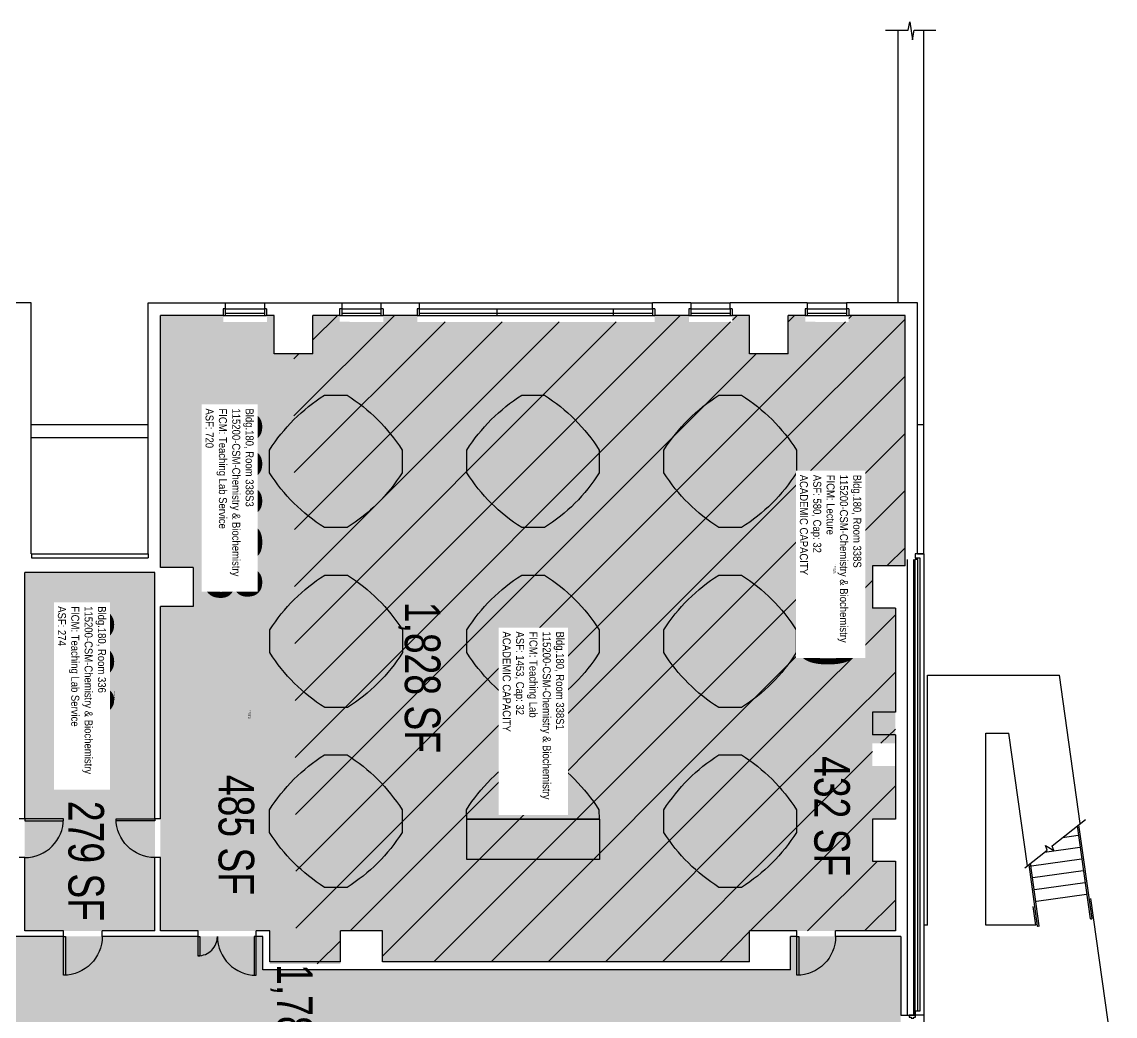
# Model space of a CAD drawing. Header units: inches. Extents: x 69211883 to 69217823, y 27675792 to 27679222.
# Drawn here: x 69216782 to 69217797, y 27678268 to 27679191 of the extents above; entities that cross this region are included whole.
import ezdxf
from ezdxf.enums import TextEntityAlignment as Align

# ---------------------------------------------------------------- set-up
doc = ezdxf.new("R2010")
doc.units = ezdxf.units.IN
doc.header["$LTSCALE"] = 0.25
doc.header["$MEASUREMENT"] = 0
doc.layers.get('0').update_dxf_attribs({"linetype": 'CONTINUOUS'})
for name, color, linetype in [('A-DOOR', 2, 'CONTINUOUS'), ('A-FLOR', 3, 'CONTINUOUS'), ('A-FURN', 3, 'CONTINUOUS'), ('A-GLAZ', 1, 'CONTINUOUS'), ('A-IDEN-RNUM', 7, 'CONTINUOUS'), ('A-IDEN-SNUM', 4, 'CONTINUOUS'), ('A-IDEN-VNUM', 4, 'CONTINUOUS'), ('A-ROOF', 2, 'CONTINUOUS'), ('A-WALL', 5, 'CONTINUOUS'), ('AREA-TEXT', 3, 'CONTINUOUS'), ('Rooms-Capacity', 4, 'CONTINUOUS'), ('Rooms-Category-Color', 7, 'CONTINUOUS'), ('Rooms-College-Color', 7, 'CONTINUOUS'), ('Rooms-Department-Color', 7, 'CONTINUOUS'), ('Rooms-Division-Color', 7, 'CONTINUOUS'), ('Rooms-Information', 7, 'CONTINUOUS')]:
    doc.layers.add(name, color=color, linetype=linetype)
doc.styles.add('CP_AREA', font='arial.ttf', dxfattribs={"height": 15})
doc.styles.add('CP_ROOMSNUMBER', font='arial.ttf', dxfattribs={"height": 1})
doc.styles.add('CP_ROOMVNUMBER', font='arial.ttf', dxfattribs={"width": 0.85, "height": 0.075})
pattern_1 = [(45, (0, 0), (-26.516504294, 26.516504294), [])]

# ---------------------------------------------------------------- blocks, each defined once
blk = doc.blocks.new('Z08D36')
at = {"linetype": 'Continuous', "lineweight": -3}
blk.add_lwpolyline([(-18, 0), (-16.25, 0), (-16.25, 36), (-18, 36)], close=True, dxfattribs=at)
blk.add_arc((-18, 0), 36, 0, 90)

msp = doc.modelspace()

# ---------------------------------------------------------------- hatches: boundary and pattern name
at = {"layer": 'Rooms-Capacity'}
h = msp.add_hatch(dxfattribs=at)
h.set_pattern_fill('ANSI31', color=256, scale=300, style=0)
h.set_pattern_definition(pattern_1)
h.paths.add_polyline_path([(69217036.6, 27678316.3), (69217077.7, 27678316.3), (69217077.7, 27678347), (69217116.7, 27678347), (69217116.7, 27678318.3), (69217457.2, 27678318.3), (69217457.2, 27678347), (69217496.6, 27678347), (69217468.7, 27678882.5), (69217457.2, 27678882.5), (69217457.2, 27678918.2), (69217441.4, 27678918.2), (69217441.4, 27678912.1), (69217401, 27678912.1), (69217401, 27678918.2), (69217369.4, 27678918.2), (69217369.4, 27678912.1), (69217149, 27678912.1), (69217149, 27678918.2), (69217117.4, 27678918.2), (69217117.4, 27678912.1), (69217077, 27678912.2), (69217077, 27678918.2), (69217052.2, 27678918.2), (69217052.2, 27678882.5), (69217034.4, 27678882.5)])
h = msp.add_hatch(dxfattribs=at)
h.set_pattern_fill('ANSI31', color=256, scale=300, style=0)
h.set_pattern_definition(pattern_1)
h.paths.add_polyline_path([(69217496.6, 27678347), (69217592.6, 27678347), (69217592.6, 27678411.8), (69217571.3, 27678411.8), (69217571.3, 27678450.8), (69217592.7, 27678450.8), (69217592.7, 27678499.9), (69217571.3, 27678499.9), (69217571.3, 27678521.1), (69217592.6, 27678521.1), (69217592.6, 27678646.6), (69217571.3, 27678646.6), (69217571.3, 27678685.6), (69217601.7, 27678685.6), (69217601.7, 27678918.2), (69217549.4, 27678918.2), (69217549.4, 27678912.1), (69217509, 27678912.2), (69217509, 27678918.2), (69217493.2, 27678918.2), (69217493.2, 27678882.5), (69217468.7, 27678882.5)])
at = {"layer": 'Rooms-Category-Color', "true_color": 0xe3f498}
for points in [[(69217034.4, 27678882.5), (69217016.2, 27678882.5), (69217016.2, 27678918.2), (69217009.7, 27678918.2), (69217009.7, 27678912.1), (69216969, 27678912.1), (69216969, 27678918.2), (69216910.8, 27678918.2), (69216910.8, 27678684.1), (69216941.2, 27678684.1), (69216941.2, 27678648.1), (69216910.8, 27678648.1), (69216910.8, 27678347), (69217012.1, 27678347), (69217012.1, 27678316.3), (69217036.6, 27678316.3)], [(69217036.6, 27678316.3), (69217077.7, 27678316.3), (69217077.7, 27678347), (69217116.7, 27678347), (69217116.7, 27678318.3), (69217457.2, 27678318.3), (69217457.2, 27678347), (69217496.6, 27678347), (69217468.7, 27678882.5), (69217457.2, 27678882.5), (69217457.2, 27678918.2), (69217441.4, 27678918.2), (69217441.4, 27678912.1), (69217401, 27678912.1), (69217401, 27678918.2), (69217369.4, 27678918.2), (69217369.4, 27678912.1), (69217149, 27678912.1), (69217149, 27678918.2), (69217117.4, 27678918.2), (69217117.4, 27678912.1), (69217077, 27678912.2), (69217077, 27678918.2), (69217052.2, 27678918.2), (69217052.2, 27678882.5), (69217034.4, 27678882.5)], [(69216784.8, 27678679.6), (69216905.6, 27678679.6), (69216905.6, 27678347), (69216784.8, 27678347)]]:
    msp.add_hatch(color=61, dxfattribs=at).paths.add_polyline_path(points)
at = {"layer": 'Rooms-Category-Color', "true_color": 0xffff64}
msp.add_hatch(color=51, dxfattribs=at).paths.add_polyline_path([(69217496.6, 27678347), (69217592.6, 27678347), (69217592.6, 27678411.8), (69217571.3, 27678411.8), (69217571.3, 27678450.8), (69217592.7, 27678450.8), (69217592.7, 27678499.9), (69217571.3, 27678499.9), (69217571.3, 27678521.1), (69217592.6, 27678521.1), (69217592.6, 27678646.6), (69217571.3, 27678646.6), (69217571.3, 27678685.6), (69217601.7, 27678685.6), (69217601.7, 27678918.2), (69217549.4, 27678918.2), (69217549.4, 27678912.1), (69217509, 27678912.2), (69217509, 27678918.2), (69217493.2, 27678918.2), (69217493.2, 27678882.5), (69217468.7, 27678882.5)])
at = {"layer": 'Rooms-Category-Color', "true_color": 0xadadad}
msp.add_hatch(color=253, dxfattribs=at).paths.add_polyline_path([(69217597.6, 27678341.8), (69217495.2, 27678341.8), (69217495.2, 27678311), (69217005.6, 27678311), (69217005.6, 27678341.8), (69216738.7, 27678341.8), (69216738.7, 27678311), (69216699.7, 27678311), (69216699.7, 27678341.8), (69216611.7, 27678341.8), (69216611.7, 27678311), (69216179.8, 27678311), (69216179.8, 27678341.8), (69216091.8, 27678341.8), (69216091.8, 27678311), (69215945.2, 27678311), (69215945.2, 27678341.8), (69215857.2, 27678341.8), (69215857.2, 27678311), (69215567.2, 27678311), (69215567.2, 27678341.8), (69215461.8, 27678341.8), (69215461.8, 27678314.5), (69215455.3, 27678314.5), (69215455.3, 27678316.1), (69215406, 27678316.1), (69215406, 27678311), (69215315.2, 27678311), (69215315.2, 27678215), (69215351.2, 27678215), (69215351.2, 27678197), (69215400.8, 27678197), (69215400.8, 27678215), (69215406, 27678215), (69215406, 27678209.9), (69215455.3, 27678209.9), (69215455.3, 27678211.5), (69215462.4, 27678211.5), (69215462.4, 27678215), (69215981.2, 27678215), (69215981.2, 27678185), (69216065.2, 27678184.3), (69216071.2, 27678215), (69216595.8, 27678215), (69216595.8, 27678184.3), (69216699.2, 27678184.3), (69216699.2, 27678215), (69216989.2, 27678215), (69216989.2, 27678184.3), (69217079.2, 27678184.3), (69217079.2, 27678215), (69217115.2, 27678215), (69217115.2, 27678184.3), (69217143.2, 27678184.3), (69217203.2, 27678184.3), (69217203.2, 27678215), (69217493.2, 27678215), (69217493.2, 27678184.3), (69217571.3, 27678184.3), (69217571.3, 27678215), (69217597.6, 27678215)])
at = {"layer": 'Rooms-College-Color', "true_color": 0xffe090}
for points in [[(69217034.4, 27678882.5), (69217016.2, 27678882.5), (69217016.2, 27678918.2), (69217009.7, 27678918.2), (69217009.7, 27678912.1), (69216969, 27678912.1), (69216969, 27678918.2), (69216910.8, 27678918.2), (69216910.8, 27678684.1), (69216941.2, 27678684.1), (69216941.2, 27678648.1), (69216910.8, 27678648.1), (69216910.8, 27678347), (69217012.1, 27678347), (69217012.1, 27678316.3), (69217036.6, 27678316.3)], [(69217036.6, 27678316.3), (69217077.7, 27678316.3), (69217077.7, 27678347), (69217116.7, 27678347), (69217116.7, 27678318.3), (69217457.2, 27678318.3), (69217457.2, 27678347), (69217496.6, 27678347), (69217468.7, 27678882.5), (69217457.2, 27678882.5), (69217457.2, 27678918.2), (69217441.4, 27678918.2), (69217441.4, 27678912.1), (69217401, 27678912.1), (69217401, 27678918.2), (69217369.4, 27678918.2), (69217369.4, 27678912.1), (69217149, 27678912.1), (69217149, 27678918.2), (69217117.4, 27678918.2), (69217117.4, 27678912.1), (69217077, 27678912.2), (69217077, 27678918.2), (69217052.2, 27678918.2), (69217052.2, 27678882.5), (69217034.4, 27678882.5)], [(69216784.8, 27678679.6), (69216905.6, 27678679.6), (69216905.6, 27678347), (69216784.8, 27678347)]]:
    msp.add_hatch(color=41, dxfattribs=at).paths.add_polyline_path(points)
at = {"layer": 'Rooms-College-Color', "true_color": 0xffff64}
msp.add_hatch(color=51, dxfattribs=at).paths.add_polyline_path([(69217496.6, 27678347), (69217592.6, 27678347), (69217592.6, 27678411.8), (69217571.3, 27678411.8), (69217571.3, 27678450.8), (69217592.7, 27678450.8), (69217592.7, 27678499.9), (69217571.3, 27678499.9), (69217571.3, 27678521.1), (69217592.6, 27678521.1), (69217592.6, 27678646.6), (69217571.3, 27678646.6), (69217571.3, 27678685.6), (69217601.7, 27678685.6), (69217601.7, 27678918.2), (69217549.4, 27678918.2), (69217549.4, 27678912.1), (69217509, 27678912.2), (69217509, 27678918.2), (69217493.2, 27678918.2), (69217493.2, 27678882.5), (69217468.7, 27678882.5)])
at = {"layer": 'Rooms-College-Color', "true_color": 0xadadad}
msp.add_hatch(color=253, dxfattribs=at).paths.add_polyline_path([(69217597.6, 27678341.8), (69217495.2, 27678341.8), (69217495.2, 27678311), (69217005.6, 27678311), (69217005.6, 27678341.8), (69216738.7, 27678341.8), (69216738.7, 27678311), (69216699.7, 27678311), (69216699.7, 27678341.8), (69216611.7, 27678341.8), (69216611.7, 27678311), (69216179.8, 27678311), (69216179.8, 27678341.8), (69216091.8, 27678341.8), (69216091.8, 27678311), (69215945.2, 27678311), (69215945.2, 27678341.8), (69215857.2, 27678341.8), (69215857.2, 27678311), (69215567.2, 27678311), (69215567.2, 27678341.8), (69215461.8, 27678341.8), (69215461.8, 27678314.5), (69215455.3, 27678314.5), (69215455.3, 27678316.1), (69215406, 27678316.1), (69215406, 27678311), (69215315.2, 27678311), (69215315.2, 27678215), (69215351.2, 27678215), (69215351.2, 27678197), (69215400.8, 27678197), (69215400.8, 27678215), (69215406, 27678215), (69215406, 27678209.9), (69215455.3, 27678209.9), (69215455.3, 27678211.5), (69215462.4, 27678211.5), (69215462.4, 27678215), (69215981.2, 27678215), (69215981.2, 27678185), (69216065.2, 27678184.3), (69216071.2, 27678215), (69216595.8, 27678215), (69216595.8, 27678184.3), (69216699.2, 27678184.3), (69216699.2, 27678215), (69216989.2, 27678215), (69216989.2, 27678184.3), (69217079.2, 27678184.3), (69217079.2, 27678215), (69217115.2, 27678215), (69217115.2, 27678184.3), (69217143.2, 27678184.3), (69217203.2, 27678184.3), (69217203.2, 27678215), (69217493.2, 27678215), (69217493.2, 27678184.3), (69217571.3, 27678184.3), (69217571.3, 27678215), (69217597.6, 27678215)])
at = {"layer": 'Rooms-Department-Color', "true_color": 0xffe090}
for points in [[(69217034.4, 27678882.5), (69217016.2, 27678882.5), (69217016.2, 27678918.2), (69217009.7, 27678918.2), (69217009.7, 27678912.1), (69216969, 27678912.1), (69216969, 27678918.2), (69216910.8, 27678918.2), (69216910.8, 27678684.1), (69216941.2, 27678684.1), (69216941.2, 27678648.1), (69216910.8, 27678648.1), (69216910.8, 27678347), (69217012.1, 27678347), (69217012.1, 27678316.3), (69217036.6, 27678316.3)], [(69217036.6, 27678316.3), (69217077.7, 27678316.3), (69217077.7, 27678347), (69217116.7, 27678347), (69217116.7, 27678318.3), (69217457.2, 27678318.3), (69217457.2, 27678347), (69217496.6, 27678347), (69217468.7, 27678882.5), (69217457.2, 27678882.5), (69217457.2, 27678918.2), (69217441.4, 27678918.2), (69217441.4, 27678912.1), (69217401, 27678912.1), (69217401, 27678918.2), (69217369.4, 27678918.2), (69217369.4, 27678912.1), (69217149, 27678912.1), (69217149, 27678918.2), (69217117.4, 27678918.2), (69217117.4, 27678912.1), (69217077, 27678912.2), (69217077, 27678918.2), (69217052.2, 27678918.2), (69217052.2, 27678882.5), (69217034.4, 27678882.5)], [(69217496.6, 27678347), (69217592.6, 27678347), (69217592.6, 27678411.8), (69217571.3, 27678411.8), (69217571.3, 27678450.8), (69217592.7, 27678450.8), (69217592.7, 27678499.9), (69217571.3, 27678499.9), (69217571.3, 27678521.1), (69217592.6, 27678521.1), (69217592.6, 27678646.6), (69217571.3, 27678646.6), (69217571.3, 27678685.6), (69217601.7, 27678685.6), (69217601.7, 27678918.2), (69217549.4, 27678918.2), (69217549.4, 27678912.1), (69217509, 27678912.2), (69217509, 27678918.2), (69217493.2, 27678918.2), (69217493.2, 27678882.5), (69217468.7, 27678882.5)], [(69216784.8, 27678679.6), (69216905.6, 27678679.6), (69216905.6, 27678347), (69216784.8, 27678347)]]:
    msp.add_hatch(color=41, dxfattribs=at).paths.add_polyline_path(points)
at = {"layer": 'Rooms-Department-Color', "true_color": 0xacacac}
msp.add_hatch(color=253, dxfattribs=at).paths.add_polyline_path([(69217597.6, 27678341.8), (69217495.2, 27678341.8), (69217495.2, 27678311), (69217005.6, 27678311), (69217005.6, 27678341.8), (69216738.7, 27678341.8), (69216738.7, 27678311), (69216699.7, 27678311), (69216699.7, 27678341.8), (69216611.7, 27678341.8), (69216611.7, 27678311), (69216179.8, 27678311), (69216179.8, 27678341.8), (69216091.8, 27678341.8), (69216091.8, 27678311), (69215945.2, 27678311), (69215945.2, 27678341.8), (69215857.2, 27678341.8), (69215857.2, 27678311), (69215567.2, 27678311), (69215567.2, 27678341.8), (69215461.8, 27678341.8), (69215461.8, 27678314.5), (69215455.3, 27678314.5), (69215455.3, 27678316.1), (69215406, 27678316.1), (69215406, 27678311), (69215315.2, 27678311), (69215315.2, 27678215), (69215351.2, 27678215), (69215351.2, 27678197), (69215400.8, 27678197), (69215400.8, 27678215), (69215406, 27678215), (69215406, 27678209.9), (69215455.3, 27678209.9), (69215455.3, 27678211.5), (69215462.4, 27678211.5), (69215462.4, 27678215), (69215981.2, 27678215), (69215981.2, 27678185), (69216065.2, 27678184.3), (69216071.2, 27678215), (69216595.8, 27678215), (69216595.8, 27678184.3), (69216699.2, 27678184.3), (69216699.2, 27678215), (69216989.2, 27678215), (69216989.2, 27678184.3), (69217079.2, 27678184.3), (69217079.2, 27678215), (69217115.2, 27678215), (69217115.2, 27678184.3), (69217143.2, 27678184.3), (69217203.2, 27678184.3), (69217203.2, 27678215), (69217493.2, 27678215), (69217493.2, 27678184.3), (69217571.3, 27678184.3), (69217571.3, 27678215), (69217597.6, 27678215)])
at = {"layer": 'Rooms-Division-Color', "true_color": 0xffe090}
for points in [[(69217034.4, 27678882.5), (69217016.2, 27678882.5), (69217016.2, 27678918.2), (69217009.7, 27678918.2), (69217009.7, 27678912.1), (69216969, 27678912.1), (69216969, 27678918.2), (69216910.8, 27678918.2), (69216910.8, 27678684.1), (69216941.2, 27678684.1), (69216941.2, 27678648.1), (69216910.8, 27678648.1), (69216910.8, 27678347), (69217012.1, 27678347), (69217012.1, 27678316.3), (69217036.6, 27678316.3)], [(69217036.6, 27678316.3), (69217077.7, 27678316.3), (69217077.7, 27678347), (69217116.7, 27678347), (69217116.7, 27678318.3), (69217457.2, 27678318.3), (69217457.2, 27678347), (69217496.6, 27678347), (69217468.7, 27678882.5), (69217457.2, 27678882.5), (69217457.2, 27678918.2), (69217441.4, 27678918.2), (69217441.4, 27678912.1), (69217401, 27678912.1), (69217401, 27678918.2), (69217369.4, 27678918.2), (69217369.4, 27678912.1), (69217149, 27678912.1), (69217149, 27678918.2), (69217117.4, 27678918.2), (69217117.4, 27678912.1), (69217077, 27678912.2), (69217077, 27678918.2), (69217052.2, 27678918.2), (69217052.2, 27678882.5), (69217034.4, 27678882.5)], [(69217496.6, 27678347), (69217592.6, 27678347), (69217592.6, 27678411.8), (69217571.3, 27678411.8), (69217571.3, 27678450.8), (69217592.7, 27678450.8), (69217592.7, 27678499.9), (69217571.3, 27678499.9), (69217571.3, 27678521.1), (69217592.6, 27678521.1), (69217592.6, 27678646.6), (69217571.3, 27678646.6), (69217571.3, 27678685.6), (69217601.7, 27678685.6), (69217601.7, 27678918.2), (69217549.4, 27678918.2), (69217549.4, 27678912.1), (69217509, 27678912.2), (69217509, 27678918.2), (69217493.2, 27678918.2), (69217493.2, 27678882.5), (69217468.7, 27678882.5)], [(69216784.8, 27678679.6), (69216905.6, 27678679.6), (69216905.6, 27678347), (69216784.8, 27678347)]]:
    msp.add_hatch(color=41, dxfattribs=at).paths.add_polyline_path(points)
at = {"layer": 'Rooms-Division-Color', "true_color": 0xadadad}
msp.add_hatch(color=253, dxfattribs=at).paths.add_polyline_path([(69217597.6, 27678341.8), (69217495.2, 27678341.8), (69217495.2, 27678311), (69217005.6, 27678311), (69217005.6, 27678341.8), (69216738.7, 27678341.8), (69216738.7, 27678311), (69216699.7, 27678311), (69216699.7, 27678341.8), (69216611.7, 27678341.8), (69216611.7, 27678311), (69216179.8, 27678311), (69216179.8, 27678341.8), (69216091.8, 27678341.8), (69216091.8, 27678311), (69215945.2, 27678311), (69215945.2, 27678341.8), (69215857.2, 27678341.8), (69215857.2, 27678311), (69215567.2, 27678311), (69215567.2, 27678341.8), (69215461.8, 27678341.8), (69215461.8, 27678314.5), (69215455.3, 27678314.5), (69215455.3, 27678316.1), (69215406, 27678316.1), (69215406, 27678311), (69215315.2, 27678311), (69215315.2, 27678215), (69215351.2, 27678215), (69215351.2, 27678197), (69215400.8, 27678197), (69215400.8, 27678215), (69215406, 27678215), (69215406, 27678209.9), (69215455.3, 27678209.9), (69215455.3, 27678211.5), (69215462.4, 27678211.5), (69215462.4, 27678215), (69215981.2, 27678215), (69215981.2, 27678185), (69216065.2, 27678184.3), (69216071.2, 27678215), (69216595.8, 27678215), (69216595.8, 27678184.3), (69216699.2, 27678184.3), (69216699.2, 27678215), (69216989.2, 27678215), (69216989.2, 27678184.3), (69217079.2, 27678184.3), (69217079.2, 27678215), (69217115.2, 27678215), (69217115.2, 27678184.3), (69217143.2, 27678184.3), (69217203.2, 27678184.3), (69217203.2, 27678215), (69217493.2, 27678215), (69217493.2, 27678184.3), (69217571.3, 27678184.3), (69217571.3, 27678215), (69217597.6, 27678215)])

# ---------------------------------------------------------------- linework, layer by layer
at = {"layer": 'A-DOOR'}
for points in [[(69216945.6, 27678341.8), (69216947.4, 27678341.8), (69216947.4, 27678323.9), (69216945.6, 27678323.9)], [(69217605.5, 27678268.9), (69217605.5, 27678266.9), (69217607.2, 27678266.9), (69217607.2, 27678266.1), (69217609.7, 27678266.1), (69217609.7, 27678266.9), (69217611.4, 27678266.9), (69217611.4, 27678268.9)]]:
    msp.add_lwpolyline(points, close=True, dxfattribs=at)
msp.add_arc((69216945.7, 27678341.8), 17.9, 269.6595, 359.9412, dxfattribs=at)
at = {"layer": 'A-FLOR'}
for p, q in [((69217622.4, 27678352.4), (69217622.4, 27678584.4)), ((69217622.4, 27678584.4), (69217744.9, 27678584.4)), ((69217764.2, 27678446.6), (69217744.9, 27678584.4)), ((69217676.4, 27678352.4), (69217676.4, 27678530.4)), ((69217676.4, 27678530.4), (69217697.9, 27678530.4)), ((69217715.2, 27678407.5), (69217697.9, 27678530.4)), ((69217773.6, 27678358.3), (69217761.5, 27678444.4)), ((69217775.1, 27678358.5), (69217762.9, 27678445.5)), ((69217762.3, 27678435.5), (69217747.7, 27678433.4)), ((69217731, 27678420.1), (69217763.8, 27678424.7)), ((69217718.8, 27678407.3), (69217765.3, 27678413.8)), ((69217724.6, 27678351.4), (69217716.6, 27678408.6)), ((69217726.1, 27678351.6), (69217717.9, 27678409.7)), ((69217720.3, 27678396.4), (69217766.8, 27678402.9)), ((69217721.8, 27678385.4), (69217768.4, 27678391.9)), ((69217723.4, 27678374.5), (69217769.9, 27678381)), ((69217796.5, 27678216.9), (69217774, 27678377)), ((69217722.9, 27678352.4), (69217720.5, 27678369.5)), ((69217622.4, 27678352.4), (69217618.9, 27678352.4)), ((69217722.9, 27678352.4), (69217676.4, 27678352.4)), ((69217725.9, 27678351.3), (69217724.9, 27678351.2)), ((69217773.9, 27678358.1), (69217774.9, 27678358.2))]:
    msp.add_line(p, q, dxfattribs=at)
for points in [[(69217738.2, 27678425.8), (69217769.1, 27678450.5)], [(69217712.6, 27678405.4), (69217733.4, 27678422), (69217732, 27678426.1), (69217739.5, 27678421.6), (69217738.1, 27678425.7), (69217738.2, 27678425.8)]]:
    msp.add_lwpolyline(points, dxfattribs=at)
for centre, start, end in [((69217724.8, 27678351.4, 0), 188, 278), ((69217725.8, 27678351.6, 0), 278, 8), ((69217773.9, 27678358.3, 0), 188, 278), ((69217774.8, 27678358.5, 0), 278, 8)]:
    msp.add_arc(centre, 0.25, start, end, dxfattribs=at)
at = {"layer": 'A-FURN'}
for points in [[(69217012, 27678772.1), (69217012, 27678793.2, -0.10967), (69217062.9, 27678844.1), (69217084, 27678844.1, -0.110711), (69217134.9, 27678793.2), (69217134.9, 27678772.1, -0.111934), (69217084, 27678721.2), (69217062.9, 27678721.2, -0.110712)], [(69217195.1, 27678772.1), (69217195.1, 27678793.2, -0.10967), (69217245.9, 27678844.1), (69217267.1, 27678844.1, -0.110711), (69217317.9, 27678793.2), (69217317.9, 27678772.1, -0.111934), (69217267.1, 27678721.2), (69217245.9, 27678721.2, -0.110712)], [(69217377.9, 27678772.1), (69217377.9, 27678793.2, -0.10967), (69217428.8, 27678844.1), (69217449.9, 27678844.1, -0.110711), (69217500.8, 27678793.2), (69217500.8, 27678772.1, -0.111934), (69217449.9, 27678721.2), (69217428.8, 27678721.2, -0.110712)], [(69217012.3, 27678605.2), (69217012.3, 27678626.3, -0.10967), (69217063.2, 27678677.2), (69217084.3, 27678677.2, -0.110711), (69217135.2, 27678626.3), (69217135.2, 27678605.2, -0.111934), (69217084.3, 27678554.3), (69217063.2, 27678554.3, -0.110712)], [(69217195.1, 27678605.2), (69217195.1, 27678626.3, -0.10967), (69217245.9, 27678677.2), (69217267.1, 27678677.2, -0.110711), (69217317.9, 27678626.3), (69217317.9, 27678605.2, -0.111934), (69217267.1, 27678554.3), (69217245.9, 27678554.3, -0.110712)], [(69217377.8, 27678605.2), (69217377.8, 27678626.3, -0.10967), (69217428.7, 27678677.2), (69217449.8, 27678677.2, -0.110711), (69217500.7, 27678626.3), (69217500.7, 27678605.2, -0.111934), (69217449.8, 27678554.3), (69217428.7, 27678554.3, -0.110712)], [(69217012, 27678438.3), (69217012, 27678459.4, -0.10967), (69217062.9, 27678510.3), (69217084, 27678510.3, -0.110711), (69217134.9, 27678459.4), (69217134.9, 27678438.3, -0.111934), (69217084, 27678387.4), (69217062.9, 27678387.4, -0.110712)], [(69217195.1, 27678450.6), (69217194.7, 27678459.4, -0.10967), (69217245.6, 27678510.3), (69217266.7, 27678510.3, -0.110711), (69217317.6, 27678459.4), (69217317.9, 27678450.6)], [(69217377.9, 27678438.3), (69217377.9, 27678459.4, -0.10967), (69217428.8, 27678510.3), (69217449.9, 27678510.3, -0.110711), (69217500.8, 27678459.4), (69217500.8, 27678438.3, -0.111934), (69217449.9, 27678387.4), (69217428.8, 27678387.4, -0.110712)]]:
    msp.add_lwpolyline(points, format="xyb", close=True, dxfattribs=at)
msp.add_lwpolyline([(69217195.1, 27678450.6), (69217318.1, 27678450.6), (69217318.1, 27678413.3), (69217195.1, 27678413.3)], close=True, dxfattribs=at)
at = {"layer": 'A-GLAZ'}
for p, q in [((69216968.9, 27678918.2), (69217009.3, 27678918.2)), ((69216970.9, 27678924.2), (69216970.9, 27678918.2)), ((69216970.9, 27678924.2), (69217007.3, 27678924.2)), ((69216970.9, 27678920.2), (69217007.3, 27678920.2)), ((69217007.3, 27678924.2), (69217007.3, 27678918.2)), ((69217076.9, 27678918.2), (69217117.3, 27678918.2)), ((69217078.9, 27678924.2), (69217078.9, 27678918.2)), ((69217078.9, 27678924.2), (69217115.3, 27678924.2)), ((69217078.9, 27678920.2), (69217115.3, 27678920.2)), ((69217115.3, 27678924.2), (69217115.3, 27678918.2)), ((69217148.9, 27678918.2), (69217369.3, 27678918.2)), ((69217150.9, 27678924.2), (69217150.9, 27678918.2)), ((69217150.9, 27678924.2), (69217367.3, 27678924.2)), ((69217150.9, 27678920.2), (69217367.3, 27678920.2)), ((69217223.2, 27678918.1), (69217223.2, 27678924.1)), ((69217331.2, 27678918.1), (69217331.2, 27678924.1)), ((69217367.3, 27678924.2), (69217367.3, 27678918.2)), ((69217400.9, 27678918.2), (69217441.3, 27678918.2)), ((69217402.9, 27678924.2), (69217402.9, 27678918.2)), ((69217402.9, 27678924.2), (69217439.3, 27678924.2)), ((69217402.9, 27678920.2), (69217439.3, 27678920.2)), ((69217439.3, 27678924.2), (69217439.3, 27678918.2)), ((69217508.9, 27678918.2), (69217549.3, 27678918.2)), ((69217510.9, 27678924.2), (69217510.9, 27678918.2)), ((69217510.9, 27678924.2), (69217547.3, 27678924.2)), ((69217510.9, 27678920.2), (69217547.3, 27678920.2)), ((69217547.3, 27678924.2), (69217547.3, 27678918.2)), ((69217618.9, 27678268.9), (69217618.9, 27678228.9))]:
    msp.add_line(p, q, dxfattribs=at)
for points in [[(69217603.8, 27678268.9), (69217603.8, 27678691.5)], [(69217609.8, 27678268.9), (69217609.8, 27678691.5)], [(69217613.6, 27678272.5), (69217613.6, 27678691.5), (69217610.6, 27678691.5), (69217610.6, 27678268.9)]]:
    msp.add_lwpolyline(points, dxfattribs=at)
at = {"layer": 'A-ROOF'}
for p, q in [((69217594.9, 27679182.7), (69217594.9, 27678929.7)), ((69217618.9, 27678696.9), (69217618.9, 27679182.7)), ((69216791.1, 27678816.9), (69216899.3, 27678816.9)), ((69217613.1, 27678816.9), (69217618.9, 27678816.9)), ((69216791.1, 27678804.9), (69216899.3, 27678804.9))]:
    msp.add_line(p, q, dxfattribs=at)
msp.add_lwpolyline([(69217583.5, 27679182.7), (69217604.6, 27679182.7), (69217605.9, 27679190.5), (69217608.6, 27679174), (69217610, 27679182.7), (69217630.3, 27679182.7)], dxfattribs=at)
at = {"layer": 'A-WALL'}
for p, q in [((69216790.9, 27678929.7), (69216755.3, 27678929.7)), ((69216790.9, 27678696.9), (69216790.9, 27678929.7)), ((69216899.3, 27678696.9), (69216899.3, 27678929.7)), ((69216899.3, 27678929.7), (69216970.9, 27678929.7)), ((69216970.9, 27678929.7), (69217007.3, 27678929.7)), ((69216970.9, 27678929.7), (69216970.9, 27678924.2)), ((69217007.3, 27678929.7), (69217007.3, 27678924.2)), ((69217078.9, 27678929.7), (69217115.3, 27678929.7)), ((69217078.9, 27678929.7), (69217078.9, 27678924.2)), ((69217115.3, 27678929.7), (69217115.3, 27678924.2)), ((69217150.9, 27678929.7), (69217367.3, 27678929.7)), ((69217150.9, 27678929.7), (69217150.9, 27678924.2)), ((69217367.3, 27678924.2), (69217367.3, 27678929.7)), ((69217402.9, 27678929.7), (69217367.3, 27678929.7)), ((69217402.9, 27678929.7), (69217402.9, 27678924.2)), ((69217402.9, 27678929.7), (69217439.3, 27678929.7)), ((69217439.3, 27678924.2), (69217439.3, 27678929.7)), ((69217510.9, 27678929.7), (69217439.3, 27678929.7)), ((69217510.9, 27678929.7), (69217510.9, 27678924.2)), ((69217510.9, 27678929.7), (69217547.3, 27678929.7)), ((69217547.3, 27678929.7), (69217547.3, 27678924.2)), ((69217613.2, 27678929.7), (69217547.3, 27678929.7)), ((69217613.2, 27678696.9), (69217613.2, 27678929.7)), ((69216968.9, 27678918.2), (69216910.8, 27678918.2)), ((69216910.8, 27678684.1), (69216910.8, 27678918.1)), ((69216968.9, 27678924.2), (69216968.9, 27678918.2)), ((69216970.9, 27678924.2), (69216968.9, 27678924.2)), ((69217009.3, 27678924.2), (69217007.3, 27678924.2)), ((69217009.3, 27678924.2), (69217009.3, 27678918.2)), ((69217016.2, 27678918.2), (69217009.3, 27678918.2)), ((69217016.2, 27678882.5), (69217016.2, 27678918.1)), ((69217076.9, 27678918.2), (69217052.2, 27678918.2)), ((69217052.2, 27678882.5), (69217052.2, 27678918.1)), ((69217076.9, 27678924.2), (69217076.9, 27678918.2)), ((69217078.9, 27678924.2), (69217076.9, 27678924.2)), ((69217117.3, 27678924.2), (69217115.3, 27678924.2)), ((69217117.3, 27678924.2), (69217117.3, 27678918.2)), ((69217148.9, 27678918.2), (69217117.3, 27678918.2)), ((69217148.9, 27678924.2), (69217148.9, 27678918.2)), ((69217150.9, 27678924.2), (69217148.9, 27678924.2)), ((69217369.3, 27678924.2), (69217367.3, 27678924.2)), ((69217369.3, 27678924.2), (69217369.3, 27678918.2)), ((69217400.9, 27678918.2), (69217369.3, 27678918.2)), ((69217400.9, 27678924.2), (69217400.9, 27678918.2)), ((69217402.9, 27678924.2), (69217400.9, 27678924.2)), ((69217441.3, 27678924.2), (69217439.3, 27678924.2)), ((69217441.3, 27678924.2), (69217441.3, 27678918.2)), ((69217457.2, 27678918.2), (69217441.3, 27678918.2)), ((69217457.2, 27678882.5), (69217457.2, 27678918.1)), ((69217508.9, 27678918.2), (69217493.2, 27678918.2)), ((69217493.2, 27678882.5), (69217493.2, 27678918.1)), ((69217508.9, 27678924.2), (69217508.9, 27678918.2)), ((69217510.9, 27678924.2), (69217508.9, 27678924.2)), ((69217549.3, 27678924.2), (69217547.3, 27678924.2)), ((69217549.3, 27678924.2), (69217549.3, 27678918.2)), ((69217601.7, 27678918.2), (69217549.3, 27678918.2)), ((69217601.7, 27678685.6), (69217601.7, 27678918.2)), ((69217052.2, 27678882.5), (69217016.2, 27678882.5)), ((69217493.2, 27678882.5), (69217457.2, 27678882.5)), ((69216791.1, 27678696.9), (69216899.3, 27678696.9)), ((69216791.1, 27678696.9), (69216791.1, 27678693.3)), ((69216899.3, 27678696.9), (69216899.3, 27678693.3)), ((69217618.9, 27678696.9), (69217613.2, 27678696.9)), ((69216791.1, 27678693.3), (69216899.3, 27678693.3)), ((69217601.7, 27678685.6), (69217571.3, 27678685.6)), ((69217571.3, 27678685.6), (69217571.3, 27678646.6)), ((69216905.6, 27678679.6), (69216784.8, 27678679.6)), ((69216784.8, 27678451), (69216784.8, 27678679.6)), ((69216905.6, 27678451), (69216905.6, 27678679.6)), ((69216941.2, 27678684.1), (69216910.8, 27678684.1)), ((69216941.2, 27678684.1), (69216941.2, 27678648.1)), ((69216910.8, 27678451), (69216910.8, 27678648.1)), ((69216941.2, 27678648.1), (69216910.8, 27678648.1)), ((69217592.6, 27678646.6), (69217571.3, 27678646.6)), ((69217592.6, 27678646.6), (69217592.6, 27678550.1)), ((69217571.3, 27678550.1), (69217571.3, 27678528.8)), ((69217592.6, 27678550.1), (69217571.3, 27678550.1)), ((69217592.6, 27678528.8), (69217571.3, 27678528.8)), ((69217592.6, 27678528.8), (69217592.6, 27678450.8)), ((69216784.8, 27678451), (69216779.6, 27678451)), ((69216910.8, 27678451), (69216905.6, 27678451)), ((69217571.3, 27678450.8), (69217571.3, 27678411.8)), ((69217592.6, 27678450.8), (69217571.3, 27678450.8)), ((69216784.8, 27678415), (69216779.6, 27678415)), ((69216784.8, 27678347), (69216784.8, 27678415)), ((69216910.8, 27678415), (69216905.6, 27678415)), ((69216905.6, 27678347), (69216905.6, 27678415)), ((69216910.8, 27678347), (69216910.8, 27678415)), ((69217571.3, 27678411.8), (69217592.6, 27678411.8)), ((69217592.6, 27678411.8), (69217592.6, 27678347)), ((69216820.8, 27678341.8), (69216738.7, 27678341.8)), ((69216820.8, 27678347), (69216784.8, 27678347)), ((69216820.8, 27678341.8), (69216820.8, 27678347)), ((69216905.6, 27678347), (69216856.8, 27678347)), ((69216856.8, 27678341.8), (69216856.8, 27678347)), ((69216945.6, 27678341.8), (69216856.8, 27678341.8)), ((69216945.6, 27678347), (69216910.8, 27678347)), ((69216945.6, 27678341.8), (69216945.6, 27678347)), ((69217012.1, 27678347), (69216999.6, 27678347)), ((69216999.6, 27678341.8), (69216999.6, 27678347)), ((69217005.6, 27678341.8), (69216999.6, 27678341.8)), ((69217005.6, 27678311), (69217005.6, 27678341.8)), ((69217012.1, 27678318.3), (69217012.1, 27678347)), ((69217116.7, 27678347), (69217077.7, 27678347)), ((69217077.7, 27678318.3), (69217077.7, 27678347)), ((69217116.7, 27678318.3), (69217116.7, 27678347)), ((69217501.2, 27678347), (69217457.2, 27678347)), ((69217457.2, 27678318.3), (69217457.2, 27678347)), ((69217501.2, 27678341.8), (69217495.2, 27678341.8)), ((69217495.2, 27678311), (69217495.2, 27678341.8)), ((69217501.2, 27678341.8), (69217501.2, 27678347)), ((69217592.6, 27678347), (69217537.2, 27678347)), ((69217537.2, 27678341.8), (69217537.2, 27678347)), ((69217597.6, 27678341.8), (69217537.2, 27678341.8)), ((69217597.6, 27678341.8), (69217597.6, 27678268.9)), ((69217495.2, 27678311), (69217005.6, 27678311)), ((69217077.7, 27678318.3), (69217012.1, 27678318.3)), ((69217457.2, 27678318.3), (69217116.7, 27678318.3)), ((69217597.6, 27678268.9), (69217610.9, 27678268.9)), ((69217610.9, 27678272.5), (69217610.9, 27678268.9))]:
    msp.add_line(p, q, dxfattribs=at)
for points in [[(69217007.3, 27678929.7), (69217078.9, 27678929.7)], [(69217115.3, 27678929.7), (69217150.9, 27678929.7)], [(69217613.2, 27678696.9), (69217618.9, 27678696.9), (69217618.9, 27678268.9), (69217610.9, 27678268.9)], [(69217613.2, 27678696.9), (69217610.9, 27678696.9), (69217610.9, 27678693.3), (69217615.3, 27678693.3), (69217615.3, 27678272.5), (69217610.9, 27678272.5)]]:
    msp.add_lwpolyline(points, dxfattribs=at)

# ---------------------------------------------------------------- block references
at = {"layer": 'A-DOOR'}
for p, rotation in [((69216784.8, 27678433), 270), ((69216981.6, 27678341.8), 180)]:
    msp.add_blockref('Z08D36', p, dxfattribs=dict(at, rotation=rotation))
at = {"layer": 'A-DOOR', "xscale": -1}
for p, rotation in [((69216905.6, 27678433), 90), ((69216838.8, 27678341.8), 180), ((69217519.2, 27678341.8), 180)]:
    msp.add_blockref('Z08D36', p, dxfattribs=dict(at, rotation=rotation))

# ---------------------------------------------------------------- texts
at = {"layer": 'A-IDEN-RNUM', "style": 'CP_ROOMSNUMBER'}
for s, p in [('0338-S0', (69217535.6, 27678681)), ('0338-S1', (69217259.5, 27678573.2)), ('0336-00', (69216867, 27678563.5)), ('0338-S3', (69216992.8, 27678546.4))]:
    msp.add_text(s, height=1, rotation=270, dxfattribs=at).set_placement(p, align=Align.MIDDLE)
at = {"layer": 'A-IDEN-SNUM', "style": 'CP_ROOMSNUMBER'}
for s, p in [('18000338S0', (69217536.8, 27678682.9)), ('18000338S1', (69217260.7, 27678575.1)), ('1800033600', (69216868.2, 27678565.3)), ('18000338S3', (69216994, 27678548.2))]:
    msp.add_text(s, height=1, rotation=270, dxfattribs=at).set_placement(p, align=Align.MIDDLE)
at = {"layer": 'A-IDEN-VNUM', "style": 'CP_ROOMVNUMBER', "width": 0.85}
for s, p in [('338S3', (69216978.5, 27678742.5)), ('338S0', (69217529.9, 27678681.1)), ('336', (69216841.1, 27678596.8)), ('338', (69217253.8, 27678573.3))]:
    msp.add_text(s, height=52, rotation=270, dxfattribs=at).set_placement(p, align=Align.MIDDLE)
at = {"layer": 'AREA-TEXT', "style": 'CP_AREA', "width": 0.75}
for s, p in [('1,828 SF', (69217154, 27678582.2)), ('432 SF', (69217533.9, 27678453.4)), ('485 SF', (69216981.2, 27678436)), ('279 SF', (69216841.9, 27678411.9)), ('1,784 SF', (69217035.4, 27678246))]:
    msp.add_text(s, height=33, rotation=270, dxfattribs=at).set_placement(p, align=Align.MIDDLE_CENTER)

# ---------------------------------------------------------------- next in the draw order: texts
at = {"layer": 'Rooms-Information', "width": 166.4, "attachment_point": 7, "rotation": 270, "style": 'CP_ROOMVNUMBER', "bg_fill": 3, "box_fill_scale": 1.5, "bg_fill_color": 256, "bg_fill_true_color": 13158600, "bg_fill_transparency": 0}
for s, insert, char_height in [('Bldg.180, Room 338S3^M^J115200-CSM-Chemistry & Biochemistry^M^JFICM: Teaching Lab Service^M^JASF: 720', (69216952.5, 27678831.8), 7.4286), ('Bldg.180, Room 338S^M^J115200-CSM-Chemistry & Biochemistry^M^JFICM: Lecture^M^JASF: 580, Cap: 32^M^JACADEMIC CAPACITY', (69217503.9, 27678770.3), 7.4286), ('Bldg.180, Room 336^M^J115200-CSM-Chemistry & Biochemistry^M^JFICM: Teaching Lab Service^M^JASF: 274', (69216815.5, 27678648.3), 7.429), ('Bldg.180, Room 338S1^M^J115200-CSM-Chemistry & Biochemistry^M^JFICM: Teaching Lab^M^JASF: 1453, Cap: 32^M^JACADEMIC CAPACITY', (69217228.2, 27678624.8), 7.4286)]:
    msp.add_mtext(s, dxfattribs=dict(at, insert=insert, char_height=char_height))

doc.saveas('drawing.dxf')
